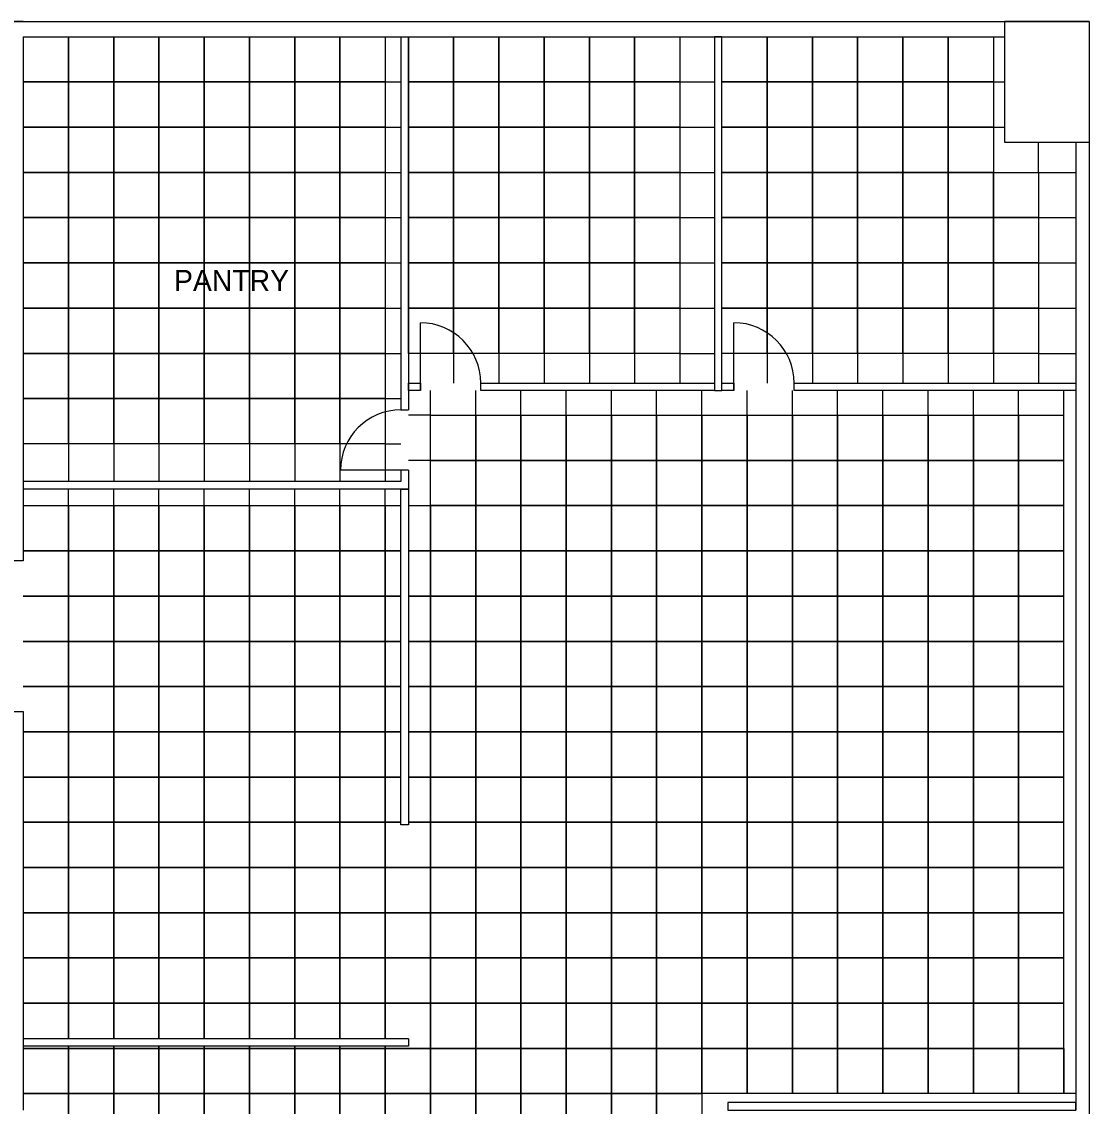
# Model space of a CAD drawing. Header units: millimetres. Extents: x 7453 to 109346, y -40506 to 46154.
# Drawn here: x 95189 to 109346, y 31538 to 45926 of the extents above; entities that cross this region are included whole.
import ezdxf

# ---------------------------------------------------------------- set-up
doc = ezdxf.new("R2010")
doc.units = ezdxf.units.MM
doc.layers.add('ARCH', color=7, linetype='Continuous', lineweight=5)
doc.layers.add('Ceiling Grid', color=254, linetype='Continuous', lineweight=5)

msp = doc.modelspace()

# ---------------------------------------------------------------- linework, layer by layer
at = {"layer": 'ARCH', "lineweight": 15}
for p, q in [((95209, 45926), (64346, 45926)), ((64346, 45926), (109346, 45926)), ((109346, 45926), (109346, 15926)), ((95209, 45726), (108221, 45726)), ((100217, 45726), (100217, 40776)), ((100317, 45726), (100317, 40776)), ((109166, 44326), (109166, 31488)), ((100476, 41032), (100476, 41932)), ((104633, 41032), (104633, 41932)), ((100217, 40776), (100217, 40776)), ((100217, 40776), (100317, 40776)), ((100317, 39976), (99417, 39976)), ((100217, 39976), (100217, 39826)), ((100317, 39976), (100317, 39726)), ((100217, 39826), (95209, 39826)), ((100317, 39726), (95209, 39726)), ((95209, 36776), (95209, 31488)), ((100317, 32434), (95209, 32434)), ((100317, 32434), (100317, 32334)), ((100317, 32334), (95209, 32334))]:
    msp.add_line(p, q, dxfattribs=at)
at = {"layer": 'ARCH', "linetype": 'ByBlock', "lineweight": 9}
for p, q in [((95209, 45726), (95209, 38776)), ((95209, 38776), (93020, 38776)), ((82876, 36776), (95209, 36776)), ((95169, 36776), (95209, 36776))]:
    msp.add_line(p, q, dxfattribs=at)
at = {"layer": 'ARCH', "lineweight": 15}
msp.add_lwpolyline([(109346, 45926), (108221, 45926), (108221, 44326), (109346, 44326)], dxfattribs=at)
for points in [[(104374, 45726), (104374, 41032), (104474, 41032), (104474, 45726)], [(100476, 41132), (100476, 41032), (100317, 41032), (100317, 41132)], [(101276, 41132), (104374, 41132), (104374, 41032), (101276, 41032)], [(104633, 41132), (104633, 41032), (104474, 41032), (104474, 41132)], [(105433, 41132), (109166, 41132), (109166, 41032), (105433, 41032)], [(100217, 35273), (100217, 39726), (100317, 39726), (100317, 35273)], [(109166, 31588), (104552, 31588), (104552, 31488), (109166, 31488)]]:
    msp.add_lwpolyline(points, close=True, dxfattribs=at)
for centre, start, end in [((100476, 41132), 0, 90), ((104633, 41132), 0, 90), ((100217, 39976), 90, 180)]:
    msp.add_arc(centre, 800, start, end, dxfattribs=at)
at = {"layer": 'Ceiling Grid', "lineweight": 15}
for p, q in [((95809, 45726), (95809, 45126)), ((95809, 45126), (95809, 45726)), ((96409, 45126), (96409, 45726)), ((96409, 45726), (96409, 45126)), ((97009, 45126), (97009, 45726)), ((97009, 45726), (97009, 45126)), ((97609, 45126), (97609, 45726)), ((97609, 45726), (97609, 45126)), ((98209, 45126), (98209, 45726)), ((98209, 45726), (98209, 45126)), ((98809, 45126), (98809, 45726)), ((98809, 45726), (98809, 45126)), ((99409, 45126), (99409, 45726)), ((99409, 45726), (99409, 45126)), ((100009, 45726), (100009, 45126)), ((100317, 45126), (100317, 45726)), ((100917, 45126), (100917, 45726)), ((100917, 45726), (100917, 45126)), ((101517, 45126), (101517, 45726)), ((101517, 45726), (101517, 45126)), ((102117, 45126), (102117, 45726)), ((102117, 45726), (102117, 45126)), ((102717, 45126), (102717, 45726)), ((102717, 45726), (102717, 45126)), ((103317, 45126), (103317, 45726)), ((103317, 45726), (103317, 45126)), ((103917, 45726), (103917, 45126)), ((104474, 45126), (104474, 45726)), ((105074, 45126), (105074, 45726)), ((105074, 45726), (105074, 45126)), ((105674, 45126), (105674, 45726)), ((105674, 45726), (105674, 45126)), ((106274, 45126), (106274, 45726)), ((106274, 45726), (106274, 45126)), ((106874, 45126), (106874, 45726)), ((106874, 45726), (106874, 45126)), ((107474, 45126), (107474, 45726)), ((107474, 45726), (107474, 45126)), ((108074, 45726), (108074, 45126)), ((95809, 45126), (95209, 45126)), ((95209, 45126), (95809, 45126)), ((95809, 45126), (95809, 44526)), ((96409, 45126), (95809, 45126)), ((97009, 45126), (96409, 45126)), ((97609, 45126), (97009, 45126)), ((98209, 45126), (97609, 45126)), ((98809, 45126), (98209, 45126)), ((99409, 45126), (98809, 45126)), ((100009, 45126), (99409, 45126)), ((100009, 45126), (100217, 45126)), ((100917, 45126), (100317, 45126)), ((101517, 45126), (100917, 45126)), ((102117, 45126), (101517, 45126)), ((102717, 45126), (102117, 45126)), ((103317, 45126), (102717, 45126)), ((103917, 45126), (103317, 45126)), ((103917, 45126), (104374, 45126)), ((105074, 45126), (104474, 45126)), ((105674, 45126), (105074, 45126)), ((106274, 45126), (105674, 45126)), ((106874, 45126), (106274, 45126)), ((107474, 45126), (106874, 45126)), ((108074, 45126), (107474, 45126)), ((108074, 45126), (108221, 45126)), ((95209, 44526), (95809, 44526)), ((95809, 44526), (95209, 44526)), ((95809, 44526), (95809, 43926)), ((100009, 44526), (100217, 44526)), ((103917, 44526), (104374, 44526)), ((108074, 44526), (108221, 44526)), ((108674, 43926), (108674, 44326)), ((95209, 43926), (95809, 43926)), ((95809, 43926), (95209, 43926)), ((95809, 43926), (95809, 43326)), ((100009, 43926), (100217, 43926)), ((103917, 43926), (104374, 43926)), ((108674, 43926), (109166, 43926)), ((95209, 43326), (95809, 43326)), ((95809, 43326), (95209, 43326)), ((95809, 43326), (95809, 42726)), ((100009, 43326), (100217, 43326)), ((100009, 43326), (100217, 43326)), ((103917, 43326), (104374, 43326)), ((108674, 43326), (109166, 43326)), ((95809, 42726), (95209, 42726)), ((95209, 42726), (95809, 42726)), ((95809, 42726), (95809, 42126)), ((100009, 42726), (100217, 42726)), ((103917, 42726), (104374, 42726)), ((108674, 42726), (109166, 42726)), ((95209, 42126), (95809, 42126)), ((95809, 42126), (95209, 42126)), ((95809, 42126), (95809, 41526)), ((100009, 42126), (100217, 42126)), ((103917, 42126), (104374, 42126)), ((108674, 42126), (109166, 42126)), ((95209, 41526), (95809, 41526)), ((95809, 41526), (95209, 41526)), ((95809, 41526), (95809, 40926)), ((100009, 41526), (100217, 41526)), ((100917, 41526), (100917, 41132)), ((101517, 41526), (101517, 41132)), ((102117, 41526), (102117, 41132)), ((102717, 41526), (102717, 41132)), ((103317, 41526), (103317, 41132)), ((103917, 41526), (104374, 41526)), ((103917, 41526), (103917, 41132)), ((105074, 41526), (105074, 41132)), ((105674, 41526), (105674, 41132)), ((106274, 41526), (106274, 41132)), ((106874, 41526), (106874, 41132)), ((107474, 41526), (107474, 41132)), ((107474, 41526), (107474, 41132)), ((108074, 41526), (108074, 41132)), ((108674, 41526), (108674, 41132)), ((108674, 41526), (109166, 41526)), ((100609, 40706), (100609, 41032)), ((101209, 40706), (101209, 41032)), ((101809, 40706), (101809, 41032)), ((102409, 40706), (102409, 41032)), ((103009, 40706), (103009, 41032)), ((103609, 40706), (103609, 41032)), ((104209, 40706), (104209, 41032)), ((104809, 40706), (104809, 41032)), ((105409, 40706), (105409, 41032)), ((106009, 40706), (106009, 41032)), ((106609, 40706), (106609, 41032)), ((107209, 40706), (107209, 41032)), ((107809, 40706), (107809, 41032)), ((108409, 40706), (108409, 41032)), ((109009, 40706), (109009, 41032)), ((95209, 40926), (95809, 40926)), ((95809, 40926), (95209, 40926)), ((95809, 40926), (95809, 40326)), ((100009, 40926), (100217, 40926)), ((100009, 40926), (100217, 40926)), ((100609, 40706), (100317, 40706)), ((108409, 40706), (109009, 40706)), ((108409, 40106), (108409, 40706)), ((109009, 40106), (109009, 40706)), ((95809, 40326), (95209, 40326)), ((95809, 40326), (95809, 39826)), ((96409, 40326), (96409, 39826)), ((97009, 40326), (97009, 39826)), ((97609, 40326), (97609, 39826)), ((98209, 40326), (98209, 39826)), ((98809, 40326), (98809, 39826)), ((99409, 40326), (99409, 39826)), ((100009, 40326), (100217, 40326)), ((100009, 40326), (100009, 39826)), ((100609, 40106), (100317, 40106)), ((108409, 40106), (109009, 40106)), ((108409, 39506), (108409, 40106)), ((109009, 40106), (108409, 40106)), ((109009, 39506), (109009, 40106)), ((95809, 39506), (95809, 39726)), ((96409, 39506), (96409, 39726)), ((97009, 39506), (97009, 39726)), ((97609, 39506), (97609, 39726)), ((98209, 39506), (98209, 39726)), ((98809, 39506), (98809, 39726)), ((99409, 39506), (99409, 39726)), ((100009, 39506), (100009, 39726)), ((95209, 39506), (95809, 39506)), ((95809, 39506), (95809, 38906)), ((108409, 39506), (109009, 39506)), ((108409, 38906), (108409, 39506)), ((109009, 39506), (108409, 39506)), ((109009, 38906), (109009, 39506)), ((95809, 38906), (95209, 38906)), ((95209, 38906), (95809, 38906)), ((95809, 38906), (95809, 38306)), ((109009, 38906), (108409, 38906)), ((108409, 38906), (109009, 38906)), ((108409, 38306), (108409, 38906)), ((109009, 38306), (109009, 38906)), ((95209, 38306), (95809, 38306)), ((95809, 38306), (95209, 38306)), ((95809, 38306), (95809, 37706)), ((108409, 38306), (109009, 38306)), ((108409, 37706), (108409, 38306)), ((109009, 38306), (108409, 38306)), ((109009, 37706), (109009, 38306)), ((95209, 37706), (95809, 37706)), ((95809, 37706), (95209, 37706)), ((95809, 37706), (95809, 37106)), ((108409, 37706), (109009, 37706)), ((108409, 37106), (108409, 37706)), ((109009, 37706), (108409, 37706)), ((109009, 37106), (109009, 37706)), ((95209, 37106), (95809, 37106)), ((95809, 37106), (95209, 37106)), ((95809, 37106), (95809, 36506)), ((108409, 37106), (109009, 37106)), ((108409, 36506), (108409, 37106)), ((109009, 37106), (108409, 37106)), ((109009, 36506), (109009, 37106)), ((95209, 36506), (95809, 36506)), ((95809, 36506), (95209, 36506)), ((95809, 36506), (95809, 35906)), ((108409, 36506), (109009, 36506)), ((108409, 35906), (108409, 36506)), ((109009, 36506), (108409, 36506)), ((109009, 35906), (109009, 36506)), ((95209, 35906), (95809, 35906)), ((95809, 35906), (95209, 35906)), ((95809, 35906), (95809, 35306)), ((108409, 35906), (109009, 35906)), ((108409, 35306), (108409, 35906)), ((109009, 35906), (108409, 35906)), ((109009, 35306), (109009, 35906)), ((95209, 35306), (95809, 35306)), ((95809, 35306), (95209, 35306)), ((95809, 35306), (95809, 34706)), ((108409, 35306), (109009, 35306)), ((108409, 34706), (108409, 35306)), ((109009, 35306), (108409, 35306)), ((109009, 34706), (109009, 35306)), ((95209, 34706), (95809, 34706)), ((95809, 34706), (95209, 34706)), ((95809, 34706), (95809, 34106)), ((108409, 34706), (109009, 34706)), ((108409, 34106), (108409, 34706)), ((109009, 34706), (108409, 34706)), ((109009, 34106), (109009, 34706)), ((95209, 34106), (95809, 34106)), ((95809, 34106), (95209, 34106)), ((95809, 34106), (95809, 33506)), ((108409, 34106), (109009, 34106)), ((108409, 33506), (108409, 34106)), ((109009, 34106), (108409, 34106)), ((109009, 33506), (109009, 34106)), ((95209, 33506), (95809, 33506)), ((95809, 33506), (95209, 33506)), ((95809, 33506), (95809, 32906)), ((108409, 33506), (109009, 33506)), ((108409, 32906), (108409, 33506)), ((109009, 33506), (108409, 33506)), ((109009, 32906), (109009, 33506)), ((95209, 32906), (95809, 32906)), ((95809, 32906), (95209, 32906)), ((95809, 32906), (95809, 32434)), ((108409, 32906), (109009, 32906)), ((108409, 32306), (108409, 32906)), ((109009, 32906), (108409, 32906)), ((109009, 32306), (109009, 32906)), ((95809, 32306), (95209, 32306)), ((95209, 32306), (95809, 32306)), ((95809, 32334), (95809, 32306)), ((95809, 32306), (95809, 31706)), ((104209, 32306), (104809, 32306)), ((104209, 31706), (104209, 32306)), ((104809, 32306), (105409, 32306)), ((104809, 31706), (104809, 32306)), ((104809, 32306), (104809, 31706)), ((105409, 32306), (106009, 32306)), ((105409, 31706), (105409, 32306)), ((105409, 32306), (105409, 31706)), ((106009, 32306), (106609, 32306)), ((106009, 31706), (106009, 32306)), ((106009, 32306), (106009, 31706)), ((106609, 32306), (107209, 32306)), ((106609, 31706), (106609, 32306)), ((106609, 32306), (106609, 31706)), ((107209, 32306), (107809, 32306)), ((107209, 31706), (107209, 32306)), ((107209, 32306), (107209, 31706)), ((107809, 32306), (108409, 32306)), ((107809, 31706), (107809, 32306)), ((107809, 32306), (107809, 31706)), ((108409, 32306), (109009, 32306)), ((108409, 31706), (108409, 32306)), ((108409, 32306), (108409, 31706)), ((109009, 32306), (108409, 32306)), ((109009, 32306), (109009, 31706)), ((109009, 31706), (109009, 32306)), ((95209, 31706), (95809, 31706)), ((95809, 31706), (95209, 31706)), ((95809, 31706), (95809, 31106)), ((109166, 31706), (104209, 31706))]:
    msp.add_line(p, q, dxfattribs=at)
for points in [[(95809, 45126), (96409, 45126), (96409, 44526), (95809, 44526)], [(96409, 45126), (97009, 45126), (97009, 44526), (96409, 44526)], [(97009, 45126), (97609, 45126), (97609, 44526), (97009, 44526)], [(97609, 45126), (98209, 45126), (98209, 44526), (97609, 44526)], [(98209, 45126), (98809, 45126), (98809, 44526), (98209, 44526)], [(98809, 45126), (99409, 45126), (99409, 44526), (98809, 44526)], [(99409, 45126), (100009, 45126), (100009, 44526), (99409, 44526)], [(100317, 45126), (100917, 45126), (100917, 44526), (100317, 44526)], [(100917, 45126), (101517, 45126), (101517, 44526), (100917, 44526)], [(101517, 45126), (102117, 45126), (102117, 44526), (101517, 44526)], [(102117, 45126), (102717, 45126), (102717, 44526), (102117, 44526)], [(102717, 45126), (103317, 45126), (103317, 44526), (102717, 44526)], [(103317, 45126), (103917, 45126), (103917, 44526), (103317, 44526)], [(104474, 45126), (105074, 45126), (105074, 44526), (104474, 44526)], [(105074, 45126), (105674, 45126), (105674, 44526), (105074, 44526)], [(105674, 45126), (106274, 45126), (106274, 44526), (105674, 44526)], [(106274, 45126), (106874, 45126), (106874, 44526), (106274, 44526)], [(106874, 45126), (107474, 45126), (107474, 44526), (106874, 44526)], [(107474, 45126), (108074, 45126), (108074, 44526), (107474, 44526)], [(95809, 44526), (96409, 44526), (96409, 43926), (95809, 43926)], [(96409, 44526), (97009, 44526), (97009, 43926), (96409, 43926)], [(97009, 44526), (97609, 44526), (97609, 43926), (97009, 43926)], [(97609, 44526), (98209, 44526), (98209, 43926), (97609, 43926)], [(98209, 44526), (98809, 44526), (98809, 43926), (98209, 43926)], [(98809, 44526), (99409, 44526), (99409, 43926), (98809, 43926)], [(99409, 44526), (100009, 44526), (100009, 43926), (99409, 43926)], [(100317, 44526), (100917, 44526), (100917, 43926), (100317, 43926)], [(100917, 44526), (101517, 44526), (101517, 43926), (100917, 43926)], [(101517, 44526), (102117, 44526), (102117, 43926), (101517, 43926)], [(102117, 44526), (102717, 44526), (102717, 43926), (102117, 43926)], [(102717, 44526), (103317, 44526), (103317, 43926), (102717, 43926)], [(103317, 44526), (103917, 44526), (103917, 43926), (103317, 43926)], [(104474, 44526), (105074, 44526), (105074, 43926), (104474, 43926)], [(105074, 44526), (105674, 44526), (105674, 43926), (105074, 43926)], [(105674, 44526), (106274, 44526), (106274, 43926), (105674, 43926)], [(106274, 44526), (106874, 44526), (106874, 43926), (106274, 43926)], [(106874, 44526), (107474, 44526), (107474, 43926), (106874, 43926)], [(107474, 44526), (108074, 44526), (108074, 43926), (107474, 43926)], [(95809, 43926), (96409, 43926), (96409, 43326), (95809, 43326)], [(96409, 43926), (97009, 43926), (97009, 43326), (96409, 43326)], [(97009, 43926), (97609, 43926), (97609, 43326), (97009, 43326)], [(97609, 43926), (98209, 43926), (98209, 43326), (97609, 43326)], [(98209, 43926), (98809, 43926), (98809, 43326), (98209, 43326)], [(98809, 43926), (99409, 43926), (99409, 43326), (98809, 43326)], [(99409, 43926), (100009, 43926), (100009, 43326), (99409, 43326)], [(100317, 43926), (100917, 43926), (100917, 43326), (100317, 43326)], [(100917, 43926), (101517, 43926), (101517, 43326), (100917, 43326)], [(101517, 43926), (102117, 43926), (102117, 43326), (101517, 43326)], [(102117, 43926), (102717, 43926), (102717, 43326), (102117, 43326)], [(102717, 43926), (103317, 43926), (103317, 43326), (102717, 43326)], [(103317, 43926), (103917, 43926), (103917, 43326), (103317, 43326)], [(104474, 43926), (105074, 43926), (105074, 43326), (104474, 43326)], [(105074, 43926), (105674, 43926), (105674, 43326), (105074, 43326)], [(105674, 43926), (106274, 43926), (106274, 43326), (105674, 43326)], [(106274, 43926), (106874, 43926), (106874, 43326), (106274, 43326)], [(106874, 43926), (107474, 43926), (107474, 43326), (106874, 43326)], [(107474, 43926), (108074, 43926), (108074, 43326), (107474, 43326)], [(108074, 43926), (108674, 43926), (108674, 43326), (108074, 43326)], [(95809, 43326), (96409, 43326), (96409, 42726), (95809, 42726)], [(96409, 43326), (97009, 43326), (97009, 42726), (96409, 42726)], [(97009, 43326), (97609, 43326), (97609, 42726), (97009, 42726)], [(97609, 43326), (98209, 43326), (98209, 42726), (97609, 42726)], [(98209, 43326), (98809, 43326), (98809, 42726), (98209, 42726)], [(98809, 43326), (99409, 43326), (99409, 42726), (98809, 42726)], [(99409, 43326), (100009, 43326), (100009, 42726), (99409, 42726)], [(100317, 43326), (100917, 43326), (100917, 42726), (100317, 42726)], [(100917, 43326), (101517, 43326), (101517, 42726), (100917, 42726)], [(101517, 43326), (102117, 43326), (102117, 42726), (101517, 42726)], [(102117, 43326), (102717, 43326), (102717, 42726), (102117, 42726)], [(102717, 43326), (103317, 43326), (103317, 42726), (102717, 42726)], [(103317, 43326), (103917, 43326), (103917, 42726), (103317, 42726)], [(104474, 43326), (105074, 43326), (105074, 42726), (104474, 42726)], [(105074, 43326), (105674, 43326), (105674, 42726), (105074, 42726)], [(105674, 43326), (106274, 43326), (106274, 42726), (105674, 42726)], [(106274, 43326), (106874, 43326), (106874, 42726), (106274, 42726)], [(106874, 43326), (107474, 43326), (107474, 42726), (106874, 42726)], [(107474, 43326), (108074, 43326), (108074, 42726), (107474, 42726)], [(108074, 43326), (108674, 43326), (108674, 42726), (108074, 42726)], [(95809, 42726), (96409, 42726), (96409, 42126), (95809, 42126)], [(96409, 42726), (97009, 42726), (97009, 42126), (96409, 42126)], [(97009, 42726), (97609, 42726), (97609, 42126), (97009, 42126)], [(97609, 42726), (98209, 42726), (98209, 42126), (97609, 42126)], [(98209, 42726), (98809, 42726), (98809, 42126), (98209, 42126)], [(98809, 42726), (99409, 42726), (99409, 42126), (98809, 42126)], [(99409, 42726), (100009, 42726), (100009, 42126), (99409, 42126)], [(100317, 42726), (100917, 42726), (100917, 42126), (100317, 42126)], [(100917, 42726), (101517, 42726), (101517, 42126), (100917, 42126)], [(101517, 42726), (102117, 42726), (102117, 42126), (101517, 42126)], [(102117, 42726), (102717, 42726), (102717, 42126), (102117, 42126)], [(102717, 42726), (103317, 42726), (103317, 42126), (102717, 42126)], [(103317, 42726), (103917, 42726), (103917, 42126), (103317, 42126)], [(104474, 42726), (105074, 42726), (105074, 42126), (104474, 42126)], [(105074, 42726), (105674, 42726), (105674, 42126), (105074, 42126)], [(105674, 42726), (106274, 42726), (106274, 42126), (105674, 42126)], [(106274, 42726), (106874, 42726), (106874, 42126), (106274, 42126)], [(106874, 42726), (107474, 42726), (107474, 42126), (106874, 42126)], [(107474, 42726), (108074, 42726), (108074, 42126), (107474, 42126)], [(108074, 42726), (108674, 42726), (108674, 42126), (108074, 42126)], [(95809, 42126), (96409, 42126), (96409, 41526), (95809, 41526)], [(96409, 42126), (97009, 42126), (97009, 41526), (96409, 41526)], [(97009, 42126), (97609, 42126), (97609, 41526), (97009, 41526)], [(97609, 42126), (98209, 42126), (98209, 41526), (97609, 41526)], [(98209, 42126), (98809, 42126), (98809, 41526), (98209, 41526)], [(98809, 42126), (99409, 42126), (99409, 41526), (98809, 41526)], [(99409, 42126), (100009, 42126), (100009, 41526), (99409, 41526)], [(100317, 42126), (100917, 42126), (100917, 41526), (100317, 41526)], [(100917, 42126), (101517, 42126), (101517, 41526), (100917, 41526)], [(101517, 42126), (102117, 42126), (102117, 41526), (101517, 41526)], [(102117, 42126), (102717, 42126), (102717, 41526), (102117, 41526)], [(102717, 42126), (103317, 42126), (103317, 41526), (102717, 41526)], [(103317, 42126), (103917, 42126), (103917, 41526), (103317, 41526)], [(104474, 42126), (105074, 42126), (105074, 41526), (104474, 41526)], [(105074, 42126), (105674, 42126), (105674, 41526), (105074, 41526)], [(105674, 42126), (106274, 42126), (106274, 41526), (105674, 41526)], [(106274, 42126), (106874, 42126), (106874, 41526), (106274, 41526)], [(106874, 42126), (107474, 42126), (107474, 41526), (106874, 41526)], [(107474, 42126), (108074, 42126), (108074, 41526), (107474, 41526)], [(108074, 42126), (108674, 42126), (108674, 41526), (108074, 41526)], [(95809, 41526), (96409, 41526), (96409, 40926), (95809, 40926)], [(96409, 41526), (97009, 41526), (97009, 40926), (96409, 40926)], [(97009, 41526), (97609, 41526), (97609, 40926), (97009, 40926)], [(97609, 41526), (98209, 41526), (98209, 40926), (97609, 40926)], [(98209, 41526), (98809, 41526), (98809, 40926), (98209, 40926)], [(98809, 41526), (99409, 41526), (99409, 40926), (98809, 40926)], [(99409, 41526), (100009, 41526), (100009, 40926), (99409, 40926)], [(95809, 40926), (96409, 40926), (96409, 40326), (95809, 40326)], [(96409, 40926), (97009, 40926), (97009, 40326), (96409, 40326)], [(97009, 40926), (97609, 40926), (97609, 40326), (97009, 40326)], [(97609, 40926), (98209, 40926), (98209, 40326), (97609, 40326)], [(98209, 40926), (98809, 40926), (98809, 40326), (98209, 40326)], [(98809, 40926), (99409, 40926), (99409, 40326), (98809, 40326)], [(99409, 40926), (100009, 40926), (100009, 40326), (99409, 40326)], [(100609, 40706), (101209, 40706), (101209, 40106), (100609, 40106)], [(101209, 40706), (101809, 40706), (101809, 40106), (101209, 40106)], [(101809, 40706), (102409, 40706), (102409, 40106), (101809, 40106)], [(102409, 40706), (103009, 40706), (103009, 40106), (102409, 40106)], [(103009, 40706), (103609, 40706), (103609, 40106), (103009, 40106)], [(103609, 40706), (104209, 40706), (104209, 40106), (103609, 40106)], [(104209, 40706), (104809, 40706), (104809, 40106), (104209, 40106)], [(104809, 40706), (105409, 40706), (105409, 40106), (104809, 40106)], [(105409, 40706), (106009, 40706), (106009, 40106), (105409, 40106)], [(106009, 40706), (106609, 40706), (106609, 40106), (106009, 40106)], [(106609, 40706), (107209, 40706), (107209, 40106), (106609, 40106)], [(107209, 40706), (107809, 40706), (107809, 40106), (107209, 40106)], [(107809, 40706), (108409, 40706), (108409, 40106), (107809, 40106)], [(100609, 40106), (101209, 40106), (101209, 39506), (100609, 39506)], [(101209, 40106), (101809, 40106), (101809, 39506), (101209, 39506)], [(101809, 40106), (102409, 40106), (102409, 39506), (101809, 39506)], [(102409, 40106), (103009, 40106), (103009, 39506), (102409, 39506)], [(103009, 40106), (103609, 40106), (103609, 39506), (103009, 39506)], [(103609, 40106), (104209, 40106), (104209, 39506), (103609, 39506)], [(104209, 40106), (104809, 40106), (104809, 39506), (104209, 39506)], [(104809, 40106), (105409, 40106), (105409, 39506), (104809, 39506)], [(105409, 40106), (106009, 40106), (106009, 39506), (105409, 39506)], [(106009, 40106), (106609, 40106), (106609, 39506), (106009, 39506)], [(106609, 40106), (107209, 40106), (107209, 39506), (106609, 39506)], [(107209, 40106), (107809, 40106), (107809, 39506), (107209, 39506)], [(107809, 40106), (108409, 40106), (108409, 39506), (107809, 39506)], [(95809, 39506), (96409, 39506), (96409, 38906), (95809, 38906)], [(96409, 39506), (97009, 39506), (97009, 38906), (96409, 38906)], [(97009, 39506), (97609, 39506), (97609, 38906), (97009, 38906)], [(97609, 39506), (98209, 39506), (98209, 38906), (97609, 38906)], [(98209, 39506), (98809, 39506), (98809, 38906), (98209, 38906)], [(98809, 39506), (99409, 39506), (99409, 38906), (98809, 38906)], [(99409, 39506), (100009, 39506), (100009, 38906), (99409, 38906)], [(100609, 39506), (101209, 39506), (101209, 38906), (100609, 38906)], [(101209, 39506), (101809, 39506), (101809, 38906), (101209, 38906)], [(101809, 39506), (102409, 39506), (102409, 38906), (101809, 38906)], [(102409, 39506), (103009, 39506), (103009, 38906), (102409, 38906)], [(103009, 39506), (103609, 39506), (103609, 38906), (103009, 38906)], [(103609, 39506), (104209, 39506), (104209, 38906), (103609, 38906)], [(104209, 39506), (104809, 39506), (104809, 38906), (104209, 38906)], [(104809, 39506), (105409, 39506), (105409, 38906), (104809, 38906)], [(105409, 39506), (106009, 39506), (106009, 38906), (105409, 38906)], [(106009, 39506), (106609, 39506), (106609, 38906), (106009, 38906)], [(106609, 39506), (107209, 39506), (107209, 38906), (106609, 38906)], [(107209, 39506), (107809, 39506), (107809, 38906), (107209, 38906)], [(107809, 39506), (108409, 39506), (108409, 38906), (107809, 38906)], [(95809, 38906), (96409, 38906), (96409, 38306), (95809, 38306)], [(96409, 38906), (97009, 38906), (97009, 38306), (96409, 38306)], [(97009, 38906), (97609, 38906), (97609, 38306), (97009, 38306)], [(97609, 38906), (98209, 38906), (98209, 38306), (97609, 38306)], [(98209, 38906), (98809, 38906), (98809, 38306), (98209, 38306)], [(98809, 38906), (99409, 38906), (99409, 38306), (98809, 38306)], [(99409, 38906), (100009, 38906), (100009, 38306), (99409, 38306)], [(100609, 38906), (101209, 38906), (101209, 38306), (100609, 38306)], [(101209, 38906), (101809, 38906), (101809, 38306), (101209, 38306)], [(101809, 38906), (102409, 38906), (102409, 38306), (101809, 38306)], [(102409, 38906), (103009, 38906), (103009, 38306), (102409, 38306)], [(103009, 38906), (103609, 38906), (103609, 38306), (103009, 38306)], [(103609, 38906), (104209, 38906), (104209, 38306), (103609, 38306)], [(104209, 38906), (104809, 38906), (104809, 38306), (104209, 38306)], [(104809, 38906), (105409, 38906), (105409, 38306), (104809, 38306)], [(105409, 38906), (106009, 38906), (106009, 38306), (105409, 38306)], [(106009, 38906), (106609, 38906), (106609, 38306), (106009, 38306)], [(106609, 38906), (107209, 38906), (107209, 38306), (106609, 38306)], [(107209, 38906), (107809, 38906), (107809, 38306), (107209, 38306)], [(107809, 38906), (108409, 38906), (108409, 38306), (107809, 38306)], [(95809, 38306), (96409, 38306), (96409, 37706), (95809, 37706)], [(96409, 38306), (97009, 38306), (97009, 37706), (96409, 37706)], [(97009, 38306), (97609, 38306), (97609, 37706), (97009, 37706)], [(97609, 38306), (98209, 38306), (98209, 37706), (97609, 37706)], [(98209, 38306), (98809, 38306), (98809, 37706), (98209, 37706)], [(98809, 38306), (99409, 38306), (99409, 37706), (98809, 37706)], [(99409, 38306), (100009, 38306), (100009, 37706), (99409, 37706)], [(100609, 38306), (101209, 38306), (101209, 37706), (100609, 37706)], [(101209, 38306), (101809, 38306), (101809, 37706), (101209, 37706)], [(101809, 38306), (102409, 38306), (102409, 37706), (101809, 37706)], [(102409, 38306), (103009, 38306), (103009, 37706), (102409, 37706)], [(103009, 38306), (103609, 38306), (103609, 37706), (103009, 37706)], [(103609, 38306), (104209, 38306), (104209, 37706), (103609, 37706)], [(104209, 38306), (104809, 38306), (104809, 37706), (104209, 37706)], [(104809, 38306), (105409, 38306), (105409, 37706), (104809, 37706)], [(105409, 38306), (106009, 38306), (106009, 37706), (105409, 37706)], [(106009, 38306), (106609, 38306), (106609, 37706), (106009, 37706)], [(106609, 38306), (107209, 38306), (107209, 37706), (106609, 37706)], [(107209, 38306), (107809, 38306), (107809, 37706), (107209, 37706)], [(107809, 38306), (108409, 38306), (108409, 37706), (107809, 37706)], [(95809, 37706), (96409, 37706), (96409, 37106), (95809, 37106)], [(96409, 37706), (97009, 37706), (97009, 37106), (96409, 37106)], [(97009, 37706), (97609, 37706), (97609, 37106), (97009, 37106)], [(97609, 37706), (98209, 37706), (98209, 37106), (97609, 37106)], [(98209, 37706), (98809, 37706), (98809, 37106), (98209, 37106)], [(98809, 37706), (99409, 37706), (99409, 37106), (98809, 37106)], [(99409, 37706), (100009, 37706), (100009, 37106), (99409, 37106)], [(100609, 37706), (101209, 37706), (101209, 37106), (100609, 37106)], [(101209, 37706), (101809, 37706), (101809, 37106), (101209, 37106)], [(101809, 37706), (102409, 37706), (102409, 37106), (101809, 37106)], [(102409, 37706), (103009, 37706), (103009, 37106), (102409, 37106)], [(103009, 37706), (103609, 37706), (103609, 37106), (103009, 37106)], [(103609, 37706), (104209, 37706), (104209, 37106), (103609, 37106)], [(104209, 37706), (104809, 37706), (104809, 37106), (104209, 37106)], [(104809, 37706), (105409, 37706), (105409, 37106), (104809, 37106)], [(105409, 37706), (106009, 37706), (106009, 37106), (105409, 37106)], [(106009, 37706), (106609, 37706), (106609, 37106), (106009, 37106)], [(106609, 37706), (107209, 37706), (107209, 37106), (106609, 37106)], [(107209, 37706), (107809, 37706), (107809, 37106), (107209, 37106)], [(107809, 37706), (108409, 37706), (108409, 37106), (107809, 37106)], [(95809, 37106), (96409, 37106), (96409, 36506), (95809, 36506)], [(96409, 37106), (97009, 37106), (97009, 36506), (96409, 36506)], [(97009, 37106), (97609, 37106), (97609, 36506), (97009, 36506)], [(97609, 37106), (98209, 37106), (98209, 36506), (97609, 36506)], [(98209, 37106), (98809, 37106), (98809, 36506), (98209, 36506)], [(98809, 37106), (99409, 37106), (99409, 36506), (98809, 36506)], [(99409, 37106), (100009, 37106), (100009, 36506), (99409, 36506)], [(100609, 37106), (101209, 37106), (101209, 36506), (100609, 36506)], [(101209, 37106), (101809, 37106), (101809, 36506), (101209, 36506)], [(101809, 37106), (102409, 37106), (102409, 36506), (101809, 36506)], [(102409, 37106), (103009, 37106), (103009, 36506), (102409, 36506)], [(103009, 37106), (103609, 37106), (103609, 36506), (103009, 36506)], [(103609, 37106), (104209, 37106), (104209, 36506), (103609, 36506)], [(104209, 37106), (104809, 37106), (104809, 36506), (104209, 36506)], [(104809, 37106), (105409, 37106), (105409, 36506), (104809, 36506)], [(105409, 37106), (106009, 37106), (106009, 36506), (105409, 36506)], [(106009, 37106), (106609, 37106), (106609, 36506), (106009, 36506)], [(106609, 37106), (107209, 37106), (107209, 36506), (106609, 36506)], [(107209, 37106), (107809, 37106), (107809, 36506), (107209, 36506)], [(107809, 37106), (108409, 37106), (108409, 36506), (107809, 36506)], [(95809, 36506), (96409, 36506), (96409, 35906), (95809, 35906)], [(96409, 36506), (97009, 36506), (97009, 35906), (96409, 35906)], [(97009, 36506), (97609, 36506), (97609, 35906), (97009, 35906)], [(97609, 36506), (98209, 36506), (98209, 35906), (97609, 35906)], [(98209, 36506), (98809, 36506), (98809, 35906), (98209, 35906)], [(98809, 36506), (99409, 36506), (99409, 35906), (98809, 35906)], [(99409, 36506), (100009, 36506), (100009, 35906), (99409, 35906)], [(100609, 36506), (101209, 36506), (101209, 35906), (100609, 35906)], [(101209, 36506), (101809, 36506), (101809, 35906), (101209, 35906)], [(101809, 36506), (102409, 36506), (102409, 35906), (101809, 35906)], [(102409, 36506), (103009, 36506), (103009, 35906), (102409, 35906)], [(103009, 36506), (103609, 36506), (103609, 35906), (103009, 35906)], [(103609, 36506), (104209, 36506), (104209, 35906), (103609, 35906)], [(104209, 36506), (104809, 36506), (104809, 35906), (104209, 35906)], [(104809, 36506), (105409, 36506), (105409, 35906), (104809, 35906)], [(105409, 36506), (106009, 36506), (106009, 35906), (105409, 35906)], [(106009, 36506), (106609, 36506), (106609, 35906), (106009, 35906)], [(106609, 36506), (107209, 36506), (107209, 35906), (106609, 35906)], [(107209, 36506), (107809, 36506), (107809, 35906), (107209, 35906)], [(107809, 36506), (108409, 36506), (108409, 35906), (107809, 35906)], [(95809, 35906), (96409, 35906), (96409, 35306), (95809, 35306)], [(96409, 35906), (97009, 35906), (97009, 35306), (96409, 35306)], [(97009, 35906), (97609, 35906), (97609, 35306), (97009, 35306)], [(97609, 35906), (98209, 35906), (98209, 35306), (97609, 35306)], [(98209, 35906), (98809, 35906), (98809, 35306), (98209, 35306)], [(98809, 35906), (99409, 35906), (99409, 35306), (98809, 35306)], [(99409, 35906), (100009, 35906), (100009, 35306), (99409, 35306)], [(100609, 35906), (101209, 35906), (101209, 35306), (100609, 35306)], [(101209, 35906), (101809, 35906), (101809, 35306), (101209, 35306)], [(101809, 35906), (102409, 35906), (102409, 35306), (101809, 35306)], [(102409, 35906), (103009, 35906), (103009, 35306), (102409, 35306)], [(103009, 35906), (103609, 35906), (103609, 35306), (103009, 35306)], [(103609, 35906), (104209, 35906), (104209, 35306), (103609, 35306)], [(104209, 35906), (104809, 35906), (104809, 35306), (104209, 35306)], [(104809, 35906), (105409, 35906), (105409, 35306), (104809, 35306)], [(105409, 35906), (106009, 35906), (106009, 35306), (105409, 35306)], [(106009, 35906), (106609, 35906), (106609, 35306), (106009, 35306)], [(106609, 35906), (107209, 35906), (107209, 35306), (106609, 35306)], [(107209, 35906), (107809, 35906), (107809, 35306), (107209, 35306)], [(107809, 35906), (108409, 35906), (108409, 35306), (107809, 35306)], [(95809, 35306), (96409, 35306), (96409, 34706), (95809, 34706)], [(96409, 35306), (97009, 35306), (97009, 34706), (96409, 34706)], [(97009, 35306), (97609, 35306), (97609, 34706), (97009, 34706)], [(97609, 35306), (98209, 35306), (98209, 34706), (97609, 34706)], [(98209, 35306), (98809, 35306), (98809, 34706), (98209, 34706)], [(98809, 35306), (99409, 35306), (99409, 34706), (98809, 34706)], [(99409, 35306), (100009, 35306), (100009, 34706), (99409, 34706)], [(100609, 35306), (101209, 35306), (101209, 34706), (100609, 34706)], [(101209, 35306), (101809, 35306), (101809, 34706), (101209, 34706)], [(101809, 35306), (102409, 35306), (102409, 34706), (101809, 34706)], [(102409, 35306), (103009, 35306), (103009, 34706), (102409, 34706)], [(103009, 35306), (103609, 35306), (103609, 34706), (103009, 34706)], [(103609, 35306), (104209, 35306), (104209, 34706), (103609, 34706)], [(104209, 35306), (104809, 35306), (104809, 34706), (104209, 34706)], [(104809, 35306), (105409, 35306), (105409, 34706), (104809, 34706)], [(105409, 35306), (106009, 35306), (106009, 34706), (105409, 34706)], [(106009, 35306), (106609, 35306), (106609, 34706), (106009, 34706)], [(106609, 35306), (107209, 35306), (107209, 34706), (106609, 34706)], [(107209, 35306), (107809, 35306), (107809, 34706), (107209, 34706)], [(107809, 35306), (108409, 35306), (108409, 34706), (107809, 34706)], [(95809, 34706), (96409, 34706), (96409, 34106), (95809, 34106)], [(96409, 34706), (97009, 34706), (97009, 34106), (96409, 34106)], [(97009, 34706), (97609, 34706), (97609, 34106), (97009, 34106)], [(97609, 34706), (98209, 34706), (98209, 34106), (97609, 34106)], [(98209, 34706), (98809, 34706), (98809, 34106), (98209, 34106)], [(98809, 34706), (99409, 34706), (99409, 34106), (98809, 34106)], [(99409, 34706), (100009, 34706), (100009, 34106), (99409, 34106)], [(100009, 34706), (100609, 34706), (100609, 34106), (100009, 34106)], [(100609, 34706), (101209, 34706), (101209, 34106), (100609, 34106)], [(101209, 34706), (101809, 34706), (101809, 34106), (101209, 34106)], [(101809, 34706), (102409, 34706), (102409, 34106), (101809, 34106)], [(102409, 34706), (103009, 34706), (103009, 34106), (102409, 34106)], [(103009, 34706), (103609, 34706), (103609, 34106), (103009, 34106)], [(103609, 34706), (104209, 34706), (104209, 34106), (103609, 34106)], [(104209, 34706), (104809, 34706), (104809, 34106), (104209, 34106)], [(104809, 34706), (105409, 34706), (105409, 34106), (104809, 34106)], [(105409, 34706), (106009, 34706), (106009, 34106), (105409, 34106)], [(106009, 34706), (106609, 34706), (106609, 34106), (106009, 34106)], [(106609, 34706), (107209, 34706), (107209, 34106), (106609, 34106)], [(107209, 34706), (107809, 34706), (107809, 34106), (107209, 34106)], [(107809, 34706), (108409, 34706), (108409, 34106), (107809, 34106)], [(95809, 34106), (96409, 34106), (96409, 33506), (95809, 33506)], [(96409, 34106), (97009, 34106), (97009, 33506), (96409, 33506)], [(97009, 34106), (97609, 34106), (97609, 33506), (97009, 33506)], [(97609, 34106), (98209, 34106), (98209, 33506), (97609, 33506)], [(98209, 34106), (98809, 34106), (98809, 33506), (98209, 33506)], [(98809, 34106), (99409, 34106), (99409, 33506), (98809, 33506)], [(99409, 34106), (100009, 34106), (100009, 33506), (99409, 33506)], [(100009, 34106), (100609, 34106), (100609, 33506), (100009, 33506)], [(100609, 34106), (101209, 34106), (101209, 33506), (100609, 33506)], [(101209, 34106), (101809, 34106), (101809, 33506), (101209, 33506)], [(101809, 34106), (102409, 34106), (102409, 33506), (101809, 33506)], [(102409, 34106), (103009, 34106), (103009, 33506), (102409, 33506)], [(103009, 34106), (103609, 34106), (103609, 33506), (103009, 33506)], [(103609, 34106), (104209, 34106), (104209, 33506), (103609, 33506)], [(104209, 34106), (104809, 34106), (104809, 33506), (104209, 33506)], [(104809, 34106), (105409, 34106), (105409, 33506), (104809, 33506)], [(105409, 34106), (106009, 34106), (106009, 33506), (105409, 33506)], [(106009, 34106), (106609, 34106), (106609, 33506), (106009, 33506)], [(106609, 34106), (107209, 34106), (107209, 33506), (106609, 33506)], [(107209, 34106), (107809, 34106), (107809, 33506), (107209, 33506)], [(107809, 34106), (108409, 34106), (108409, 33506), (107809, 33506)], [(95809, 33506), (96409, 33506), (96409, 32906), (95809, 32906)], [(96409, 33506), (97009, 33506), (97009, 32906), (96409, 32906)], [(97009, 33506), (97609, 33506), (97609, 32906), (97009, 32906)], [(97609, 33506), (98209, 33506), (98209, 32906), (97609, 32906)], [(98209, 33506), (98809, 33506), (98809, 32906), (98209, 32906)], [(98809, 33506), (99409, 33506), (99409, 32906), (98809, 32906)], [(99409, 33506), (100009, 33506), (100009, 32906), (99409, 32906)], [(100009, 33506), (100609, 33506), (100609, 32906), (100009, 32906)], [(100609, 33506), (101209, 33506), (101209, 32906), (100609, 32906)], [(101209, 33506), (101809, 33506), (101809, 32906), (101209, 32906)], [(101809, 33506), (102409, 33506), (102409, 32906), (101809, 32906)], [(102409, 33506), (103009, 33506), (103009, 32906), (102409, 32906)], [(103009, 33506), (103609, 33506), (103609, 32906), (103009, 32906)], [(103609, 33506), (104209, 33506), (104209, 32906), (103609, 32906)], [(104209, 33506), (104809, 33506), (104809, 32906), (104209, 32906)], [(104809, 33506), (105409, 33506), (105409, 32906), (104809, 32906)], [(105409, 33506), (106009, 33506), (106009, 32906), (105409, 32906)], [(106009, 33506), (106609, 33506), (106609, 32906), (106009, 32906)], [(106609, 33506), (107209, 33506), (107209, 32906), (106609, 32906)], [(107209, 33506), (107809, 33506), (107809, 32906), (107209, 32906)], [(107809, 33506), (108409, 33506), (108409, 32906), (107809, 32906)], [(100609, 32906), (101209, 32906), (101209, 32306), (100609, 32306)], [(101209, 32906), (101809, 32906), (101809, 32306), (101209, 32306)], [(101809, 32906), (102409, 32906), (102409, 32306), (101809, 32306)], [(102409, 32906), (103009, 32906), (103009, 32306), (102409, 32306)], [(103009, 32906), (103609, 32906), (103609, 32306), (103009, 32306)], [(103609, 32906), (104209, 32906), (104209, 32306), (103609, 32306)], [(104209, 32906), (104809, 32906), (104809, 32306), (104209, 32306)], [(104809, 32906), (105409, 32906), (105409, 32306), (104809, 32306)], [(105409, 32906), (106009, 32906), (106009, 32306), (105409, 32306)], [(106009, 32906), (106609, 32906), (106609, 32306), (106009, 32306)], [(106609, 32906), (107209, 32906), (107209, 32306), (106609, 32306)], [(107209, 32906), (107809, 32906), (107809, 32306), (107209, 32306)], [(107809, 32906), (108409, 32906), (108409, 32306), (107809, 32306)], [(95809, 32306), (96409, 32306), (96409, 31706), (95809, 31706)], [(96409, 32306), (97009, 32306), (97009, 31706), (96409, 31706)], [(97009, 32306), (97609, 32306), (97609, 31706), (97009, 31706)], [(97609, 32306), (98209, 32306), (98209, 31706), (97609, 31706)], [(98209, 32306), (98809, 32306), (98809, 31706), (98209, 31706)], [(98809, 32306), (99409, 32306), (99409, 31706), (98809, 31706)], [(99409, 32306), (100009, 32306), (100009, 31706), (99409, 31706)], [(100009, 32306), (100609, 32306), (100609, 31706), (100009, 31706)], [(100609, 32306), (101209, 32306), (101209, 31706), (100609, 31706)], [(101209, 32306), (101809, 32306), (101809, 31706), (101209, 31706)], [(101809, 32306), (102409, 32306), (102409, 31706), (101809, 31706)], [(102409, 32306), (103009, 32306), (103009, 31706), (102409, 31706)], [(103009, 32306), (103609, 32306), (103609, 31706), (103009, 31706)], [(103609, 32306), (104209, 32306), (104209, 31706), (103609, 31706)], [(95809, 31706), (96409, 31706), (96409, 31106), (95809, 31106)], [(96409, 31706), (97009, 31706), (97009, 31106), (96409, 31106)], [(97009, 31706), (97609, 31706), (97609, 31106), (97009, 31106)], [(97609, 31706), (98209, 31706), (98209, 31106), (97609, 31106)], [(98209, 31706), (98809, 31706), (98809, 31106), (98209, 31106)], [(98809, 31706), (99409, 31706), (99409, 31106), (98809, 31106)], [(99409, 31706), (100009, 31706), (100009, 31106), (99409, 31106)], [(100009, 31706), (100609, 31706), (100609, 31106), (100009, 31106)], [(100609, 31706), (101209, 31706), (101209, 31106), (100609, 31106)], [(101209, 31706), (101809, 31706), (101809, 31106), (101209, 31106)], [(101809, 31706), (102409, 31706), (102409, 31106), (101809, 31106)], [(102409, 31706), (103009, 31706), (103009, 31106), (102409, 31106)], [(103009, 31706), (103609, 31706), (103609, 31106), (103009, 31106)], [(103609, 31706), (104209, 31706), (104209, 31106), (103609, 31106)]]:
    msp.add_lwpolyline(points, close=True, dxfattribs=at)
for points in [[(100217, 38906), (100009, 38906), (100009, 39506), (100217, 39506)], [(100317, 39506), (100609, 39506), (100609, 38906), (100317, 38906)], [(100217, 38306), (100009, 38306), (100009, 38906), (100217, 38906)], [(100317, 38906), (100609, 38906), (100609, 38306), (100317, 38306)], [(100217, 37706), (100009, 37706), (100009, 38306), (100217, 38306)], [(100317, 38306), (100609, 38306), (100609, 37706), (100317, 37706)], [(100217, 37106), (100009, 37106), (100009, 37706), (100217, 37706)], [(100317, 37706), (100609, 37706), (100609, 37106), (100317, 37106)], [(100217, 36506), (100009, 36506), (100009, 37106), (100217, 37106)], [(100317, 37106), (100609, 37106), (100609, 36506), (100317, 36506)], [(100217, 35906), (100009, 35906), (100009, 36506), (100217, 36506)], [(100317, 36506), (100609, 36506), (100609, 35906), (100317, 35906)], [(100217, 35306), (100009, 35306), (100009, 35906), (100217, 35906)], [(100317, 35906), (100609, 35906), (100609, 35306), (100317, 35306)], [(100317, 35306), (100609, 35306), (100609, 34706), (100009, 34706), (100009, 35306), (100217, 35306)], [(95809, 32434), (95809, 32906), (96409, 32906), (96409, 32434)], [(96409, 32434), (96409, 32906), (97009, 32906), (97009, 32434)], [(97009, 32434), (97009, 32906), (97609, 32906), (97609, 32434)], [(97609, 32434), (97609, 32906), (98209, 32906), (98209, 32434)], [(98209, 32434), (98209, 32906), (98809, 32906), (98809, 32434)], [(98809, 32434), (98809, 32906), (99409, 32906), (99409, 32434)], [(99409, 32434), (99409, 32906), (100009, 32906), (100009, 32434)], [(100009, 32434), (100009, 32906), (100609, 32906), (100609, 32306), (100009, 32306), (100009, 32334)], [(96409, 32334), (96409, 32306), (95809, 32306), (95809, 32334)], [(97009, 32334), (97009, 32306), (96409, 32306), (96409, 32334)], [(97609, 32334), (97609, 32306), (97009, 32306), (97009, 32334)], [(98209, 32334), (98209, 32306), (97609, 32306), (97609, 32334)], [(98809, 32334), (98809, 32306), (98209, 32306), (98209, 32334)], [(99409, 32334), (99409, 32306), (98809, 32306), (98809, 32334)], [(100009, 32334), (100009, 32306), (99409, 32306), (99409, 32334)]]:
    msp.add_lwpolyline(points, dxfattribs=at)

# ---------------------------------------------------------------- texts
at = {"layer": 'ARCH', "linetype": 'ByBlock', "lineweight": 9}
msp.add_text('PANTRY', height=281.2, dxfattribs=at).set_placement((97209, 42351))

doc.saveas('drawing.dxf')
